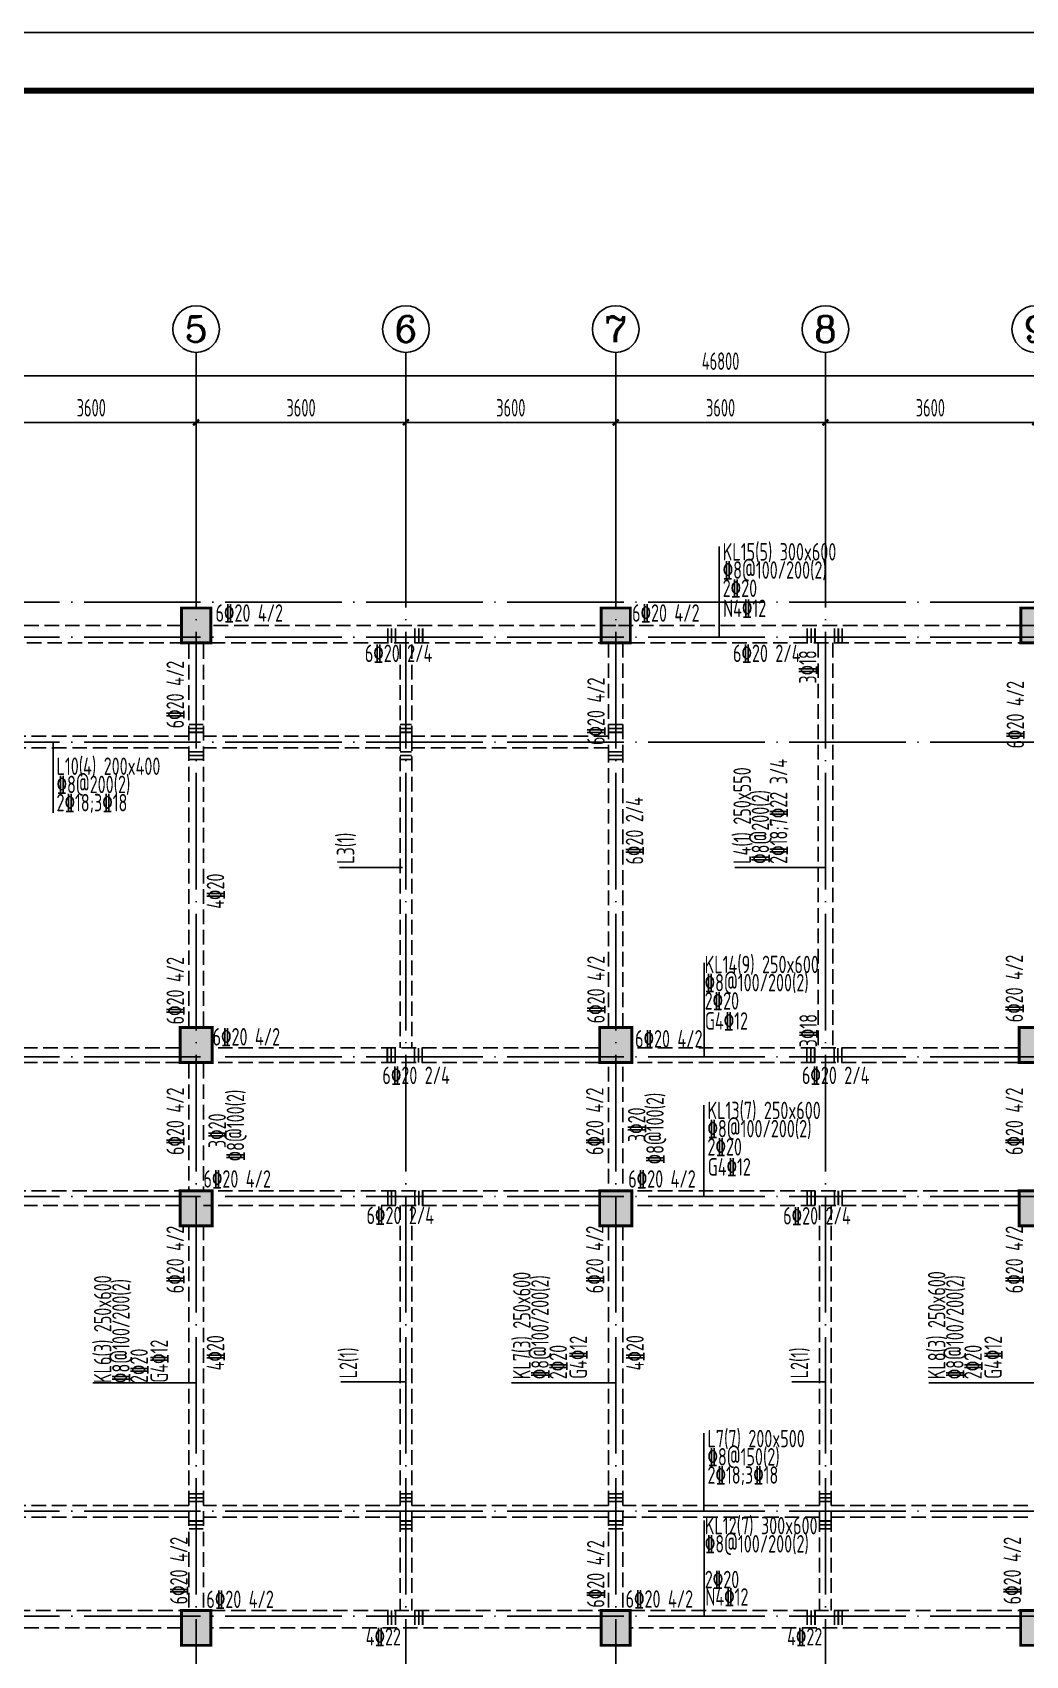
# Model space of a CAD drawing. Extents: x 127019 to 780419, y 327305 to 369305.
# Drawn here: x 441942 to 458985, y 341455 to 369305 of the extents above; entities that cross this region are included whole.
import ezdxf
from ezdxf.enums import TextEntityAlignment as Align

# ---------------------------------------------------------------- set-up
doc = ezdxf.new("R2010")
doc.units = 0
doc.header["$LTSCALE"] = 1000
doc.header["$MEASUREMENT"] = 0
for name, pattern in [('CONTINOUS', [0]), ('DASH', [0.35, 0.25, -0.1]), ('DOTE', [2.42, 2, -0.2, 0.02, -0.2])]:
    doc.linetypes.add(name, pattern=pattern)
doc.layers.get('0').update_dxf_attribs({"linetype": 'CONTINUOUS'})
doc.layers.get('Defpoints').update_dxf_attribs({"linetype": 'CONTINUOUS'})
for name, color, linetype in [('2106', 2, 'CONTINUOUS'), ('AXIS_TEXT', 7, 'CONTINUOUS'), ('COLU', 7, 'CONTINUOUS'), ('COLUMN', 7, 'CONTINUOUS'), ('DIM', 3, 'CONTINUOUS'), ('DOTE', 8, 'DOTE'), ('PUB_TITLE', 4, 'CONTINUOUS'), ('REIN', 1, 'CONTINUOUS'), ('柱涂实', 54, 'CONTINUOUS'), ('梁', 4, 'CONTINUOUS'), ('梁虚线', 4, 'DASH'), ('梁集中标注', 2, 'CONTINUOUS')]:
    doc.layers.add(name, color=color, linetype=linetype)
doc.styles.add('COMPLEX', font='COMPLEX.shx')
doc.styles.add('TSSD_Dimension', font='gbxwxt.shx', dxfattribs={"width": 0.7, "bigfont": 'gbhzfs.shx'})
doc.styles.add('TSSD_Rein', font='tssdeng.shx', dxfattribs={"width": 0.6, "bigfont": 'gbhzfs.shx'})
doc.dimstyles.new('TSSD_100_100', dxfattribs={"dimtxt": 300, "dimasz": 100, "dimexe": 100, "dimexo": 250, "dimgap": 100, "dimtad": 1, "dimdec": 0, "dimzin": 0, "dimdsep": 46, "dimtxsty": 'TSSD_Dimension', "dimblk": 'ARCHTICK', "dimcen": 0, "dimdle": 100, "dimclrt": 7, "dimadec": 0, "dimazin": 0, "dimtfac": 1, "dimtdec": 0, "dimtix": 1, "dimtmove": 2, "dimatfit": 3, "dimfxl": 0, "dimtolj": 1, "dimtzin": 0, "dimarcsym": 0})

# ---------------------------------------------------------------- blocks, each defined once
blk = doc.blocks.new('_ArchTick')
at = {"color": 0, "linetype": 'ByBlock', "const_width": 0.4}
blk.add_lwpolyline([(-0.5, -0.5), (0.5, 0.5)], dxfattribs=at)
blk = doc.blocks.new('*D280')
at = {"layer": 'Defpoints', "color": 0, "transparency": 16777216}
for p in [(455551, 362615), (455551, 361190), (459151, 361190)]:
    blk.add_point(p, dxfattribs=at)
at = {"layer": 'DIM', "color": 0, "lineweight": -2, "transparency": 16777216}
for p, q in [((459251, 362615), (455451, 362615)), ((455551, 361440), (455551, 362715)), ((459151, 361440), (459151, 362715))]:
    blk.add_line(p, q, dxfattribs=at)
at = {"layer": 'DIM', "color": 0, "lineweight": -2, "transparency": 16777216, "xscale": 100, "yscale": 100, "zscale": 100, "rotation": 180}
blk.add_blockref('_ArchTick', (455551, 362615), dxfattribs=at)
at = {"layer": 'DIM', "color": 0, "lineweight": -2, "transparency": 16777216, "xscale": 100, "yscale": 100, "zscale": 100}
blk.add_blockref('_ArchTick', (459151, 362615), dxfattribs=at)
at = {"layer": 'DIM', "color": 7, "transparency": 16777216, "insert": (457351, 362865), "char_height": 300, "attachment_point": 5, "style": 'TSSD_Dimension'}
blk.add_mtext('\\A1;3600', dxfattribs=at)
blk = doc.blocks.new('_axiso')
blk.add_circle((0, 0), 0.5)
at = {"layer": 'AXIS_TEXT', "style": 'COMPLEX', "width": 1.041667}
blk.add_attdef('A', text='', height=0.56, dxfattribs=at).set_placement((-0.25, -0.28), (0.25, -0.28), align=Align.FIT)
blk = doc.blocks.new('*D290')
at = {"layer": 'Defpoints', "color": 0, "transparency": 16777216}
for p in [(448351, 362615), (448351, 361190), (451951, 361190)]:
    blk.add_point(p, dxfattribs=at)
at = {"layer": 'DIM', "color": 0, "lineweight": -2, "transparency": 16777216}
for p, q in [((452051, 362615), (448251, 362615)), ((448351, 361440), (448351, 362715)), ((451951, 361440), (451951, 362715))]:
    blk.add_line(p, q, dxfattribs=at)
at = {"layer": 'DIM', "color": 0, "lineweight": -2, "transparency": 16777216, "xscale": 100, "yscale": 100, "zscale": 100, "rotation": 180}
blk.add_blockref('_ArchTick', (448351, 362615), dxfattribs=at)
at = {"layer": 'DIM', "color": 0, "lineweight": -2, "transparency": 16777216, "xscale": 100, "yscale": 100, "zscale": 100}
blk.add_blockref('_ArchTick', (451951, 362615), dxfattribs=at)
at = {"layer": 'DIM', "color": 7, "transparency": 16777216, "insert": (450151, 362865), "char_height": 300, "attachment_point": 5, "style": 'TSSD_Dimension'}
blk.add_mtext('\\A1;3600', dxfattribs=at)
blk = doc.blocks.new('*D291')
at = {"layer": 'Defpoints', "color": 0, "transparency": 16777216}
for p in [(441151, 362615), (441151, 361190), (444751, 361190)]:
    blk.add_point(p, dxfattribs=at)
at = {"layer": 'DIM', "color": 0, "lineweight": -2, "transparency": 16777216}
for p, q in [((444851, 362615), (441051, 362615)), ((441151, 361440), (441151, 362715)), ((444751, 361440), (444751, 362715))]:
    blk.add_line(p, q, dxfattribs=at)
at = {"layer": 'DIM', "color": 0, "lineweight": -2, "transparency": 16777216, "xscale": 100, "yscale": 100, "zscale": 100, "rotation": 180}
blk.add_blockref('_ArchTick', (441151, 362615), dxfattribs=at)
at = {"layer": 'DIM', "color": 0, "lineweight": -2, "transparency": 16777216, "xscale": 100, "yscale": 100, "zscale": 100}
blk.add_blockref('_ArchTick', (444751, 362615), dxfattribs=at)
at = {"layer": 'DIM', "color": 7, "transparency": 16777216, "insert": (442951, 362865), "char_height": 300, "attachment_point": 5, "style": 'TSSD_Dimension'}
blk.add_mtext('\\A1;3600', dxfattribs=at)
blk = doc.blocks.new('*D294')
at = {"layer": 'Defpoints', "color": 0, "transparency": 16777216}
for p in [(430351, 363415), (430351, 361190), (477151, 361190)]:
    blk.add_point(p, dxfattribs=at)
at = {"layer": 'DIM', "color": 0, "lineweight": -2, "transparency": 16777216}
for p, q in [((430351, 361440), (430351, 363515)), ((477151, 361440), (477151, 363515)), ((477251, 363415), (430251, 363415))]:
    blk.add_line(p, q, dxfattribs=at)
at = {"layer": 'DIM', "color": 0, "lineweight": -2, "transparency": 16777216, "xscale": 100, "yscale": 100, "zscale": 100}
for p, rotation in [((430351, 363415), 179.9999999999991), ((477151, 363415), 359.9999999999991)]:
    blk.add_blockref('_ArchTick', p, dxfattribs=dict(at, rotation=rotation))
at = {"layer": 'DIM', "color": 7, "transparency": 16777216, "insert": (453751, 363665), "char_height": 300, "attachment_point": 5, "style": 'TSSD_Dimension'}
blk.add_mtext('\\A1;46800', dxfattribs=at)
blk = doc.blocks.new('A$C5E704440')
at = {"layer": '2106', "color": 8}
for points in [[(14650, 500), (14150, 500), (14650, -100), (14150, -100)], [(21850, 500), (21350, 500), (21850, -100), (21350, -100)], [(29050, 500), (28550, 500), (29050, -100), (28550, -100)], [(14675, -6700), (14125, -6700), (14675, -7300), (14125, -7300)], [(21875, -6700), (21325, -6700), (21875, -7300), (21325, -7300)], [(29075, -6700), (28525, -6700), (29075, -7300), (28525, -7300)], [(14675, -9500), (14125, -9500), (14675, -10100), (14125, -10100)], [(21875, -9500), (21325, -9500), (21875, -10100), (21325, -10100)], [(29075, -9500), (28525, -9500), (29075, -10100), (28525, -10100)], [(14650, -16700), (14150, -16700), (14650, -17300), (14150, -17300)], [(21850, -16700), (21350, -16700), (21850, -17300), (21350, -17300)], [(29050, -16700), (28550, -16700), (29050, -17300), (28550, -17300)]]:
    blk.add_solid(points, dxfattribs=at)
at = {"layer": 'COLUMN'}
for points in [[(14150, -100), (14650, -100), (14650, 500), (14150, 500)], [(21350, -100), (21850, -100), (21850, 500), (21350, 500)], [(28550, -100), (29050, -100), (29050, 500), (28550, 500)], [(14675, -6700), (14125, -6700), (14125, -7300), (14675, -7300)], [(21325, -7300), (21875, -7300), (21875, -6700), (21325, -6700)], [(28525, -7300), (29075, -7300), (29075, -6700), (28525, -6700)], [(14125, -10100), (14675, -10100), (14675, -9500), (14125, -9500)], [(21325, -10100), (21875, -10100), (21875, -9500), (21325, -9500)], [(28525, -10100), (29075, -10100), (29075, -9500), (28525, -9500)], [(14650, -17300), (14150, -17300), (14150, -16700), (14650, -16700)], [(21850, -17300), (21350, -17300), (21350, -16700), (21850, -16700)], [(29050, -17300), (28550, -17300), (28550, -16700), (29050, -16700)]]:
    blk.add_lwpolyline(points, close=True, dxfattribs=at)
blk = doc.blocks.new('*D392')
at = {"layer": 'Defpoints', "color": 0, "transparency": 16777216}
for p in [(444751, 362615), (444751, 361190), (448351, 361190)]:
    blk.add_point(p, dxfattribs=at)
at = {"layer": 'DIM', "color": 0, "lineweight": -2, "transparency": 16777216}
for p, q in [((448451, 362615), (444651, 362615)), ((444751, 361440), (444751, 362715)), ((448351, 361440), (448351, 362715))]:
    blk.add_line(p, q, dxfattribs=at)
at = {"layer": 'DIM', "color": 0, "lineweight": -2, "transparency": 16777216, "xscale": 100, "yscale": 100, "zscale": 100, "rotation": 180}
blk.add_blockref('_ArchTick', (444751, 362615), dxfattribs=at)
at = {"layer": 'DIM', "color": 0, "lineweight": -2, "transparency": 16777216, "xscale": 100, "yscale": 100, "zscale": 100}
blk.add_blockref('_ArchTick', (448351, 362615), dxfattribs=at)
at = {"layer": 'DIM', "color": 7, "transparency": 16777216, "insert": (446551, 362865), "char_height": 300, "attachment_point": 5, "style": 'TSSD_Dimension'}
blk.add_mtext('\\A1;3600', dxfattribs=at)
blk = doc.blocks.new('*D393')
at = {"layer": 'Defpoints', "color": 0, "transparency": 16777216}
for p in [(451951, 362615), (451951, 361190), (455551, 361190)]:
    blk.add_point(p, dxfattribs=at)
at = {"layer": 'DIM', "color": 0, "lineweight": -2, "transparency": 16777216}
for p, q in [((455651, 362615), (451851, 362615)), ((451951, 361440), (451951, 362715)), ((455551, 361440), (455551, 362715))]:
    blk.add_line(p, q, dxfattribs=at)
at = {"layer": 'DIM', "color": 0, "lineweight": -2, "transparency": 16777216, "xscale": 100, "yscale": 100, "zscale": 100, "rotation": 180}
blk.add_blockref('_ArchTick', (451951, 362615), dxfattribs=at)
at = {"layer": 'DIM', "color": 0, "lineweight": -2, "transparency": 16777216, "xscale": 100, "yscale": 100, "zscale": 100}
blk.add_blockref('_ArchTick', (455551, 362615), dxfattribs=at)
at = {"layer": 'DIM', "color": 7, "transparency": 16777216, "insert": (453751, 362865), "char_height": 300, "attachment_point": 5, "style": 'TSSD_Dimension'}
blk.add_mtext('\\A1;3600', dxfattribs=at)

msp = doc.modelspace()

# ---------------------------------------------------------------- linework, layer by layer
at = {"layer": 'COLU', "const_width": 50}
for points in [[(444501.2, 359430), (445001.2, 359430), (445001.2, 358830), (444501.2, 358830)], [(451702.2, 359430), (452202.2, 359430), (452202.2, 358830), (451702.2, 358830)], [(458902.2, 359430), (459402.2, 359430), (459402.2, 358830), (458902.2, 358830)], [(444476.2, 352230), (445026.2, 352230), (445026.2, 351630), (444476.2, 351630)], [(451676.2, 352230), (452226.2, 352230), (452226.2, 351630), (451676.2, 351630)], [(458876.2, 352230), (459426.2, 352230), (459426.2, 351630), (458876.2, 351630)], [(444476.2, 349430), (445026.2, 349430), (445026.2, 348830), (444476.2, 348830)], [(451676.2, 349430), (452226.2, 349430), (452226.2, 348830), (451676.2, 348830)], [(458876.2, 349430), (459426.2, 349430), (459426.2, 348830), (458876.2, 348830)], [(444500.9, 342230), (445000.9, 342230), (445000.9, 341630), (444500.9, 341630)], [(451700.9, 342230), (452200.9, 342230), (452200.9, 341630), (451700.9, 341630)], [(458900.9, 342230), (459400.9, 342230), (459400.9, 341630), (458900.9, 341630)]]:
    msp.add_lwpolyline(points, close=True, dxfattribs=at)
at = {"layer": 'DIM'}
for p, q in [((444751.2, 363815.2), (444751.2, 361490.2)), ((448351.2, 363815.2), (448351.2, 361490.2)), ((451951.2, 363815.2), (451951.2, 361490.2)), ((455551.2, 363815.2), (455551.2, 361490.2))]:
    msp.add_line(p, q, dxfattribs=at)
at = {"layer": 'DOTE'}
for p, q in [((444751.2, 361440.2), (444751.2, 339619.8)), ((448351.2, 361440.2), (448351.2, 339619.8)), ((451951.2, 361440.2), (451951.2, 339619.8)), ((455551.2, 361440.2), (455551.2, 339619.8)), ((478708.5, 359530), (428938.9, 359530)), ((478708.5, 358930), (429104.9, 358930)), ((478708.5, 357130), (429104.9, 357130)), ((478708.5, 351730), (429104.9, 351730)), ((478708.5, 349330), (429104.9, 349330)), ((478708.5, 343930), (429104.9, 343930)), ((478708.5, 342130), (429104.9, 342130))]:
    msp.add_line(p, q, dxfattribs=at)
at = {"layer": 'PUB_TITLE'}
msp.add_lwpolyline([(424019.2, 327305.3), (483419.2, 327305.3), (483419.2, 369305.3), (424019.2, 369305.3)], close=True, dxfattribs=at)
at = {"layer": 'PUB_TITLE', "const_width": 100}
msp.add_lwpolyline([(425019.2, 328305.3), (482419.2, 328305.3), (482419.2, 368305.3), (425019.2, 368305.3)], close=True, dxfattribs=at)
at = {"layer": 'REIN', "const_width": 30}
for points in [[(448038.7, 358830), (448038.7, 359080)], [(448038.7, 358829.3), (448038.7, 359054.3)], [(448105.4, 358830), (448105.4, 359080)], [(448105.4, 358829.3), (448105.4, 359054.3)], [(448172, 358830), (448172, 359080)], [(448172, 358829.3), (448172, 359054.3)], [(448505.4, 358830), (448505.4, 359080)], [(448505.4, 358829.3), (448505.4, 359054.3)], [(448572, 358830), (448572, 359080)], [(448572, 358829.3), (448572, 359054.3)], [(448638.7, 358830), (448638.7, 359080)], [(448638.7, 358829.3), (448638.7, 359054.3)], [(455238.7, 358830), (455238.7, 359080)], [(455238.7, 358829.3), (455238.7, 359054.3)], [(455305.4, 358830), (455305.4, 359080)], [(455305.4, 358829.3), (455305.4, 359054.3)], [(455372, 358830), (455372, 359080)], [(455372, 358829.3), (455372, 359054.3)], [(455705.4, 358830), (455705.4, 359080)], [(455705.4, 358829.3), (455705.4, 359054.3)], [(455772, 358830), (455772, 359080)], [(455772, 358829.3), (455772, 359054.3)], [(455838.7, 358830), (455838.7, 359080)], [(455838.7, 358829.3), (455838.7, 359054.3)], [(444626.2, 357430), (444851.2, 357430)], [(444626.2, 357363.3), (444851.2, 357363.3)], [(444626.9, 357430), (444876.9, 357430)], [(444626.9, 357363.3), (444876.9, 357363.3)], [(448250.7, 357430), (448450.7, 357430)], [(448250.7, 357363.3), (448450.7, 357363.3)], [(451826.2, 357430), (452051.2, 357430)], [(451826.2, 357363.3), (452051.2, 357363.3)], [(451826.9, 357430), (452076.9, 357430)], [(451826.9, 357363.3), (452076.9, 357363.3)], [(444626.2, 357296.7), (444851.2, 357296.7)], [(444626.9, 357296.7), (444876.9, 357296.7)], [(448250.7, 357296.7), (448450.7, 357296.7)], [(451826.2, 357296.7), (452051.2, 357296.7)], [(451826.9, 357296.7), (452076.9, 357296.7)], [(444626.2, 356963.3), (444851.2, 356963.3)], [(444626.2, 356896.7), (444851.2, 356896.7)], [(444626.2, 356830), (444851.2, 356830)], [(444626.9, 356963.3), (444876.9, 356963.3)], [(444626.9, 356896.7), (444876.9, 356896.7)], [(444626.9, 356830), (444876.9, 356830)], [(448250.7, 356963.3), (448450.7, 356963.3)], [(448250.7, 356896.7), (448450.7, 356896.7)], [(448250.7, 356830), (448450.7, 356830)], [(451826.2, 356963.3), (452051.2, 356963.3)], [(451826.2, 356896.7), (452051.2, 356896.7)], [(451826.2, 356830), (452051.2, 356830)], [(451826.9, 356963.3), (452076.9, 356963.3)], [(451826.9, 356896.7), (452076.9, 356896.7)], [(451826.9, 356830), (452076.9, 356830)], [(448031.8, 351630.7), (448031.8, 351880.7)], [(448031.8, 351630), (448031.8, 351855)], [(448098.5, 351630.7), (448098.5, 351880.7)], [(448098.5, 351630), (448098.5, 351855)], [(448165.2, 351630.7), (448165.2, 351880.7)], [(448165.2, 351630), (448165.2, 351855)], [(448498.5, 351630.7), (448498.5, 351880.7)], [(448498.5, 351630), (448498.5, 351855)], [(448565.2, 351630.7), (448565.2, 351880.7)], [(448565.2, 351630), (448565.2, 351855)], [(448631.8, 351630.7), (448631.8, 351880.7)], [(448631.8, 351630), (448631.8, 351855)], [(455231.8, 351630.7), (455231.8, 351880.7)], [(455231.8, 351630), (455231.8, 351855)], [(455298.5, 351630.7), (455298.5, 351880.7)], [(455298.5, 351630), (455298.5, 351855)], [(455365.2, 351630.7), (455365.2, 351880.7)], [(455365.2, 351630), (455365.2, 351855)], [(455698.5, 351630.7), (455698.5, 351880.7)], [(455698.5, 351630), (455698.5, 351855)], [(455765.2, 351630.7), (455765.2, 351880.7)], [(455765.2, 351630), (455765.2, 351855)], [(455831.8, 351630.7), (455831.8, 351880.7)], [(455831.8, 351630), (455831.8, 351855)], [(448038.7, 349180), (448038.7, 349430)], [(448038.7, 349179.3), (448038.7, 349404.3)], [(448105.4, 349180), (448105.4, 349430)], [(448105.4, 349179.3), (448105.4, 349404.3)], [(448172, 349180), (448172, 349430)], [(448172, 349179.3), (448172, 349404.3)], [(448505.4, 349180), (448505.4, 349430)], [(448505.4, 349179.3), (448505.4, 349404.3)], [(448572, 349180), (448572, 349430)], [(448572, 349179.3), (448572, 349404.3)], [(448638.7, 349180), (448638.7, 349430)], [(448638.7, 349179.3), (448638.7, 349404.3)], [(455238.7, 349180), (455238.7, 349430)], [(455238.7, 349179.3), (455238.7, 349404.3)], [(455305.4, 349180), (455305.4, 349430)], [(455305.4, 349179.3), (455305.4, 349404.3)], [(455372, 349180), (455372, 349430)], [(455372, 349179.3), (455372, 349404.3)], [(455705.4, 349180), (455705.4, 349430)], [(455705.4, 349179.3), (455705.4, 349404.3)], [(455772, 349180), (455772, 349430)], [(455772, 349179.3), (455772, 349404.3)], [(455838.7, 349180), (455838.7, 349430)], [(455838.7, 349179.3), (455838.7, 349404.3)], [(444626.2, 344230), (444851.2, 344230)], [(444626.9, 344230), (444876.9, 344230)], [(448250.7, 344230), (448450.7, 344230)], [(451826.2, 344230), (452051.2, 344230)], [(451826.9, 344230), (452076.9, 344230)], [(455450.7, 344230), (455650.7, 344230)], [(444626.2, 344163.3), (444851.2, 344163.3)], [(444626.2, 344096.7), (444851.2, 344096.7)], [(444626.9, 344163.3), (444876.9, 344163.3)], [(444626.9, 344096.7), (444876.9, 344096.7)], [(448250.7, 344163.3), (448450.7, 344163.3)], [(448250.7, 344096.7), (448450.7, 344096.7)], [(451826.2, 344163.3), (452051.2, 344163.3)], [(451826.2, 344096.7), (452051.2, 344096.7)], [(451826.9, 344163.3), (452076.9, 344163.3)], [(451826.9, 344096.7), (452076.9, 344096.7)], [(455450.7, 344163.3), (455650.7, 344163.3)], [(455450.7, 344096.7), (455650.7, 344096.7)], [(444626.2, 343763.3), (444851.2, 343763.3)], [(444626.2, 343696.7), (444851.2, 343696.7)], [(444626.9, 343763.3), (444876.9, 343763.3)], [(444626.9, 343696.7), (444876.9, 343696.7)], [(448250.7, 343763.3), (448450.7, 343763.3)], [(448250.7, 343696.7), (448450.7, 343696.7)], [(451826.2, 343763.3), (452051.2, 343763.3)], [(451826.2, 343696.7), (452051.2, 343696.7)], [(451826.9, 343763.3), (452076.9, 343763.3)], [(451826.9, 343696.7), (452076.9, 343696.7)], [(455450.7, 343763.3), (455650.7, 343763.3)], [(455450.7, 343696.7), (455650.7, 343696.7)], [(444626.2, 343630), (444851.2, 343630)], [(444626.9, 343630), (444876.9, 343630)], [(448250.7, 343630), (448450.7, 343630)], [(451826.2, 343630), (452051.2, 343630)], [(451826.9, 343630), (452076.9, 343630)], [(455450.7, 343630), (455650.7, 343630)], [(448038.7, 341980), (448038.7, 342230)], [(448038.7, 341979.3), (448038.7, 342204.3)], [(448105.4, 341980), (448105.4, 342230)], [(448105.4, 341979.3), (448105.4, 342204.3)], [(448172, 341980), (448172, 342230)], [(448172, 341979.3), (448172, 342204.3)], [(448505.4, 341980), (448505.4, 342230)], [(448505.4, 341979.3), (448505.4, 342204.3)], [(448572, 341980), (448572, 342230)], [(448572, 341979.3), (448572, 342204.3)], [(448638.7, 341980), (448638.7, 342230)], [(448638.7, 341979.3), (448638.7, 342204.3)], [(455238.7, 341980), (455238.7, 342230)], [(455238.7, 341979.3), (455238.7, 342204.3)], [(455305.4, 341980), (455305.4, 342230)], [(455305.4, 341979.3), (455305.4, 342204.3)], [(455372, 341980), (455372, 342230)], [(455372, 341979.3), (455372, 342204.3)], [(455705.4, 341980), (455705.4, 342230)], [(455705.4, 341979.3), (455705.4, 342204.3)], [(455772, 341980), (455772, 342230)], [(455772, 341979.3), (455772, 342204.3)], [(455838.7, 341980), (455838.7, 342230)], [(455838.7, 341979.3), (455838.7, 342204.3)]]:
    msp.add_lwpolyline(points, dxfattribs=at)
at = {"layer": '梁'}
msp.add_line((466101.2, 359130), (458901.2, 359130), dxfattribs=at)
at = {"layer": '梁虚线'}
for p, q in [((444500.9, 359130), (437647.2, 359130)), ((451951.2, 359130), (445000.9, 359130)), ((458901.2, 359130), (451951.2, 359130)), ((437647.2, 358830), (444500.9, 358830)), ((444626.2, 358805), (444626.2, 352230)), ((444876.2, 358805), (444876.2, 352230)), ((445000.9, 358830), (451700.9, 358830)), ((448251.2, 358805), (448251.2, 357230)), ((448451.2, 358805), (448451.2, 357230)), ((451826.2, 358830), (451826.2, 357030)), ((452076.2, 358830), (452076.2, 357030)), ((452200.9, 358830), (458901.2, 358830)), ((455426.2, 358830), (455426.2, 351880)), ((455676.2, 358830), (455676.2, 351880)), ((444626.2, 357230), (441251.2, 357230)), ((448251.2, 357230), (444876.2, 357230)), ((448251.2, 357230), (448251.2, 351880)), ((451826.2, 357230), (448451.2, 357230)), ((448451.2, 357230), (448451.2, 351880)), ((444626.2, 357030), (441251.2, 357030)), ((448251.2, 357030), (444876.2, 357030)), ((451826.2, 357030), (448451.2, 357030)), ((451826.2, 357030), (451826.2, 352155)), ((452076.2, 357030), (452076.2, 352155)), ((444476.2, 351880), (437800.9, 351880)), ((451676.2, 351880), (445019.2, 351880)), ((458876.2, 351880), (452226.2, 351880)), ((444476.2, 351630), (437800.9, 351630)), ((444626.2, 351605), (444626.2, 349455)), ((444876.2, 351605), (444876.2, 349455)), ((451676.2, 351630), (445019.2, 351630)), ((451826.2, 351555), (451826.2, 349505)), ((452076.2, 351555), (452076.2, 349505)), ((458876.2, 351630), (452226.2, 351630)), ((444626.2, 349430), (437800.9, 349430)), ((451676.2, 349430), (444876.2, 349430)), ((458876.2, 349430), (452226.2, 349430)), ((444476.2, 349180), (437800.9, 349180)), ((451676.2, 349180), (444876.2, 349180)), ((448251.2, 349180), (448251.2, 343830)), ((448451.2, 349180), (448451.2, 343830)), ((458876.2, 349180), (452226.2, 349180)), ((455451.2, 349180), (455451.2, 343830)), ((455651.2, 349180), (455651.2, 343830)), ((444626.2, 348830), (444626.2, 342230)), ((444876.2, 348830), (444876.2, 342230)), ((451826.2, 348830), (451826.2, 342230)), ((452076.2, 348830), (452076.2, 342230)), ((444626.2, 344030), (441251.2, 344030)), ((448251.2, 344030), (444876.2, 344030)), ((451826.2, 344030), (448451.2, 344030)), ((455451.2, 344030), (452076.2, 344030)), ((459026.2, 344030), (455651.2, 344030)), ((444626.2, 343830), (441251.2, 343830)), ((448251.2, 343830), (444876.2, 343830)), ((448251.2, 343830), (448251.2, 342230)), ((451826.2, 343830), (448451.2, 343830)), ((448451.2, 343830), (448451.2, 342230)), ((455451.2, 343830), (452076.2, 343830)), ((455451.2, 343830), (455451.2, 342230)), ((455651.2, 343830), (455651.2, 342230)), ((459026.2, 343830), (455651.2, 343830)), ((437800.9, 342230), (444500.9, 342230)), ((445000.9, 342230), (451700.9, 342230)), ((452200.9, 342230), (458900.9, 342230)), ((444500.9, 341930), (437800.9, 341930)), ((444500.9, 341930), (437800.9, 341930)), ((451700.9, 341930), (445000.9, 341930)), ((451700.9, 341930), (445000.9, 341930)), ((458900.9, 341930), (452200.9, 341930)), ((458900.9, 341930), (452200.9, 341930))]:
    msp.add_line(p, q, dxfattribs=at)
at = {"layer": '梁集中标注'}
for p, q in [((453726.2, 358930), (453726.2, 360486.3)), ((442298.8, 355915.5), (442298.8, 357130)), ((448293.8, 354978.2), (447213.1, 354978.2)), ((455550.3, 354978.2), (453994, 354978.2)), ((453470.9, 351730), (453470.9, 353339.9)), ((453464.9, 349330), (453464.9, 350901.2)), ((444750.3, 346134.5), (442978.4, 346134.5)), ((448350.3, 346149), (447232.9, 346149)), ((451950.3, 346134.5), (450163.8, 346134.5)), ((455550.3, 346149), (454975.2, 346149)), ((459150.3, 346134.5), (457323.4, 346134.5)), ((453464.9, 343930), (453464.9, 345270.4)), ((453466.9, 342130), (453466.9, 343770.4))]:
    msp.add_line(p, q, dxfattribs=at)

# ---------------------------------------------------------------- block references
at = {"layer": 'DIM'}
ref = msp.add_blockref('_axiso', (444751.2, 364215.2), dxfattribs=dict(at, xscale=-800, yscale=800, zscale=800, rotation=180))
ref.add_attrib('A', '5', dxfattribs={"layer": 'AXIS_TEXT', "height": 448, "style": 'COMPLEX', "width": 1.339286}).set_placement((444551.2, 363991.2), (444951.2, 363991.2), align=Align.FIT)
ref = msp.add_blockref('_axiso', (448351.2, 364215.2), dxfattribs=dict(at, xscale=-800, yscale=800, zscale=800, rotation=180))
ref.add_attrib('A', '6', dxfattribs={"layer": 'AXIS_TEXT', "height": 448, "style": 'COMPLEX', "width": 1.339286}).set_placement((448151.2, 363991.2), (448551.2, 363991.2), align=Align.FIT)
ref = msp.add_blockref('_axiso', (451951.2, 364215.2), dxfattribs=dict(at, xscale=-800, yscale=800, zscale=800, rotation=180))
ref.add_attrib('A', '7', dxfattribs={"layer": 'AXIS_TEXT', "height": 448, "style": 'COMPLEX', "width": 1.339286}).set_placement((451751.2, 363991.2), (452151.2, 363991.2), align=Align.FIT)
ref = msp.add_blockref('_axiso', (455551.2, 364215.2), dxfattribs=dict(at, xscale=-800, yscale=800, zscale=800, rotation=180))
ref.add_attrib('A', '8', dxfattribs={"layer": 'AXIS_TEXT', "height": 448, "style": 'COMPLEX', "width": 1.339286}).set_placement((455351.2, 363991.2), (455751.2, 363991.2), align=Align.FIT)
ref = msp.add_blockref('_axiso', (459151.2, 364215.2), dxfattribs=dict(at, xscale=-800, yscale=800, zscale=800, rotation=180))
ref.add_attrib('A', '9', dxfattribs={"layer": 'AXIS_TEXT', "height": 448, "style": 'COMPLEX', "width": 1.339286}).set_placement((458951.2, 363991.2), (459351.2, 363991.2), align=Align.FIT)
at = {"layer": '柱涂实', "color": 7, "linetype": 'CONTINOUS'}
msp.add_blockref('A$C5E704440', (430351.2, 358930), dxfattribs=at)

# ---------------------------------------------------------------- texts
at = {"layer": '梁集中标注', "style": 'TSSD_Rein', "width": 0.7}
for s, p in [('KL15(5) 300x600', (453787.5, 360243.8)), ('%%1328@100/200(2)', (453787.5, 359931.3)), ('2%%13220', (453787.5, 359618.8)), ('N4%%13212', (453794.2, 359274.5)), ('6%%13220 4/2', (445083.7, 359193.7)), ('6%%13220 4/2', (452232.4, 359193.7)), ('6%%13220 2/4', (447646, 358501.4)), ('6%%13220 2/4', (453964.4, 358501.4)), ('L10(4) 200x400', (442354.9, 356565.1)), ('%%1328@200(2)', (442354.9, 356252.6)), ('2%%13218;3%%13218', (442354.9, 355940.1)), ('KL14(9) 250x600', (453477.4, 353163.5)), ('%%1328@100/200(2)', (453477.4, 352851)), ('2%%13220', (453477.4, 352538.5)), ('G4%%13212', (453484.1, 352194.3)), ('6%%13220 4/2', (445033.2, 351921.7)), ('6%%13220 4/2', (452283.7, 351887.6)), ('6%%13220 2/4', (447947.4, 351260.3)), ('6%%13220 2/4', (455147.4, 351260.3)), ('KL13(7) 250x600', (453526.1, 350658.7)), ('%%1328@100/200(2)', (453526.1, 350346.2)), ('2%%13220', (453526.1, 350033.7)), ('G4%%13212', (453532.9, 349689.4)), ('6%%13220 4/2', (444876.2, 349483.2)), ('6%%13220 4/2', (452166.4, 349483.2)), ('6%%13220 2/4', (447675.4, 348857.3)), ('6%%13220 2/4', (454826, 348851)), ('L7(7) 200x500', (453526.1, 345027.9)), ('%%1328@150(2)', (453526.1, 344715.4)), ('2%%13218;3%%13218', (453526.1, 344402.9)), ('KL12(7) 300x600', (453480, 343534.8)), ('%%1328@100/200(2)', (453480, 343222.3)), ('2%%13220', (453480, 342609.8)), ('6%%13220 4/2', (444926.2, 342270.2)), ('6%%13220 4/2', (452121, 342275.3)), ('N4%%13212', (453489.3, 342310.9)), ('4%%13222', (447660.9, 341627.8)), ('4%%13222', (454893.1, 341627.8))]:
    msp.add_text(s, height=300, dxfattribs=at).set_placement(p)
for s, p in [('6%%13220 4/2', (444541.2, 357365.3)), ('3%%13218', (455396.6, 358132.2)), ('6%%13220 4/2', (451762.2, 357079.1)), ('6%%13220 4/2', (458958.1, 357019.9)), ('2%%13218;7%%13222 3/4', (454896.2, 355039.4)), ('L4(1) 250x550', (454271.2, 355039.4)), ('%%1328@200(2)', (454583.7, 355039.4)), ('6%%13220 2/4', (452423.5, 355027.4)), ('L3(1)', (447465.4, 355039.1)), ('4%%13220', (445232.4, 354268.9)), ('6%%13220 4/2', (444541.7, 352284.4)), ('6%%13220 4/2', (451761.8, 352303.4)), ('6%%13220 4/2', (458941.7, 352321)), ('3%%13218 ', (455404.7, 351891.2)), ('6%%13220 4/2', (444541.7, 350043.2)), ('%%1328@100(2)', (445574.3, 349934.8)), ('6%%13220 4/2', (451741.7, 350043.2)), ('%%1328@100(2)', (452775, 349882.3)), ('6%%13220 4/2', (458941.7, 350043.2)), ('3%%13220', (445261.2, 350162.5)), ('3%%13220', (452461.2, 350265.4)), ('6%%13220 4/2', (444541.7, 347671.3)), ('6%%13220 4/2', (451741.7, 347671.3)), ('6%%13220 4/2', (458941.7, 347671.3)), ('KL6(3) 250x600', (443297, 346130.9)), ('%%1328@100/200(2)', (443609.5, 346130.9)), ('KL7(3) 250x600', (450489.2, 346195.8)), ('%%1328@100/200(2)', (450801.7, 346195.8)), ('KL8(3) 250x600', (457609.3, 346195.8)), ('%%1328@100/200(2)', (457921.8, 346195.8)), ('G4%%13212', (444266.2, 346137.7)), ('4%%13220', (445232.4, 346347.6)), ('2%%13220', (451114.2, 346195.8)), ('G4%%13212', (451458.4, 346202.5)), ('4%%13220', (452432.4, 346347.6)), ('2%%13220', (458234.3, 346195.8)), ('G4%%13212', (458578.6, 346202.5)), ('2%%13220', (443922, 346130.9)), ('L2(1)', (447510.1, 346210.3)), ('L2(1)', (455252.3, 346210.3)), ('6%%13220 4/2', (444603.8, 342333.2)), ('6%%13220 4/2', (451758.1, 342275.9)), ('6%%13220 4/2', (458906.3, 342333.2))]:
    msp.add_text(s, height=300, rotation=90, dxfattribs=at).set_placement(p)

# ---------------------------------------------------------------- dimensions: what is measured, and where the dimension line sits
at = {"layer": 'DIM'}
dim = msp.add_aligned_dim(p1=(477151.2, 361190.2), p2=(430351.2, 361190.2), distance=-2225, dimstyle='TSSD_100_100', dxfattribs=at)
dim.commit()
dim.dimension.update_dxf_attribs({"geometry": '*D294', "text_midpoint": (453751.2, 363665.2)})
for base, p1, p2, picture, middle in [((441151.2, 362615.2), (444751.2, 361190.2), (441151.2, 361190.2), '*D291', (442951.2, 362865.2)), ((444751.2, 362615.2), (448351.2, 361190.2), (444751.2, 361190.2), '*D392', (446551.2, 362865.2)), ((448351.2, 362615.2), (451951.2, 361190.2), (448351.2, 361190.2), '*D290', (450151.2, 362865.2)), ((451951.2, 362615.2), (455551.2, 361190.2), (451951.2, 361190.2), '*D393', (453751.2, 362865.2)), ((455551.2, 362615.2), (459151.2, 361190.2), (455551.2, 361190.2), '*D280', (457351.2, 362865.2))]:
    dim = msp.add_linear_dim(base=base, p1=p1, p2=p2, dimstyle='TSSD_100_100', dxfattribs=at)
    dim.commit()
    dim.dimension.update_dxf_attribs({"geometry": picture, "text_midpoint": middle})

doc.saveas('drawing.dxf')
